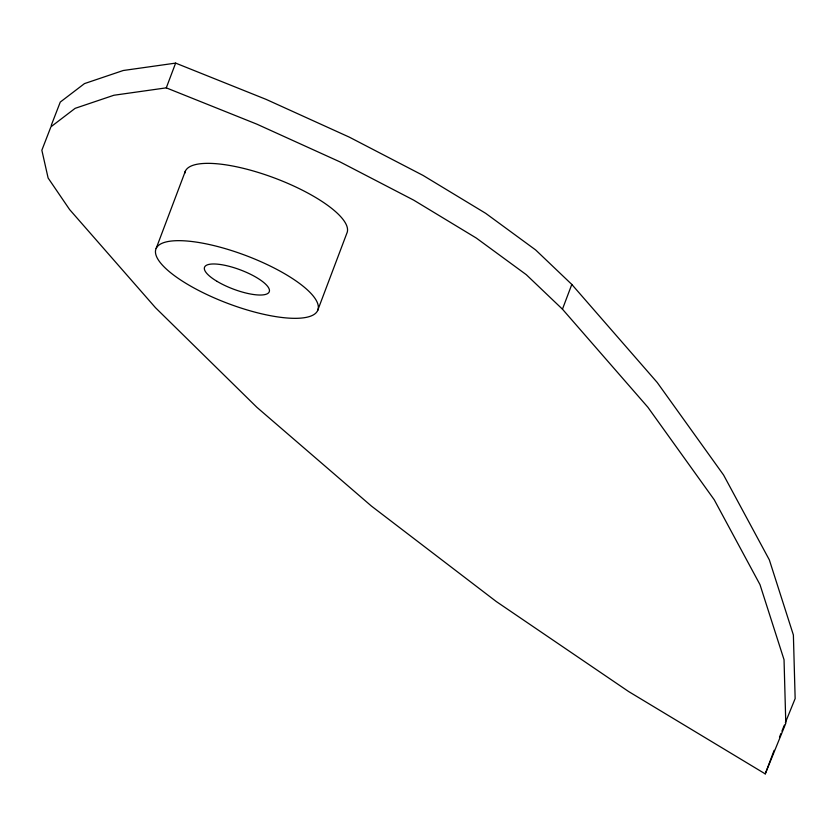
<?xml version="1.0" encoding="UTF-8"?>
<svg xmlns="http://www.w3.org/2000/svg" width="837" height="837" viewBox="0 0 837 837"><rect width="100%" height="100%" fill="white"/><g stroke="black" fill="none" stroke-linecap="round" stroke-linejoin="round"><path stroke-width="1.26" d="M166.281 87.854L256.823 124.138L339.958 161.876L413.708 200.148L476.316 238.064L526.295 274.693L562.454 309.177L647.859 407.221L714.233 499.762L759.986 584.613L784.039 659.723L785.797 723.325L765.248 773.89L628.65 691.55L496.32 601.562L371.398 506.05L256.875 407.305L155.462 307.681L69.597 209.543L48.117 178.019L41.85 150.231L50.921 126.816L75.131 108.339L113.895 95.251L166.281 87.854L175.634 63.11L266.166 99.404L349.301 137.132L423.051 175.414L485.669 213.32L535.649 249.949L571.807 284.434L657.212 382.478L723.587 475.029L769.339 559.869L793.382 634.99L795.15 698.581L785.357 722.666M156.153 248.463L185.364 171.156M317.642 310.537A86.514 25.581 20.7 0 0 205.703 243.766A86.514 25.581 20.7 0 0 187.352 284.193A86.514 25.581 20.7 0 0 317.642 310.537L346.853 233.23A86.514 25.581 20.7 0 0 273.186 177.517A86.514 25.581 20.7 0 0 184.747 173.301M562.454 309.177L571.807 284.434M765.248 773.89L774.141 750.329M51.203 125.487L60.274 102.072L84.485 83.595L123.238 70.507L175.634 63.11M779.488 737.115L780.952 733.494M781.936 731.088L784.384 725.072M217.076 281.378A34.61 10.232 20.7 0 0 269.19 291.914A34.61 10.232 20.7 0 0 224.421 265.214A34.61 10.232 20.7 0 0 217.076 281.378"/></g></svg>
